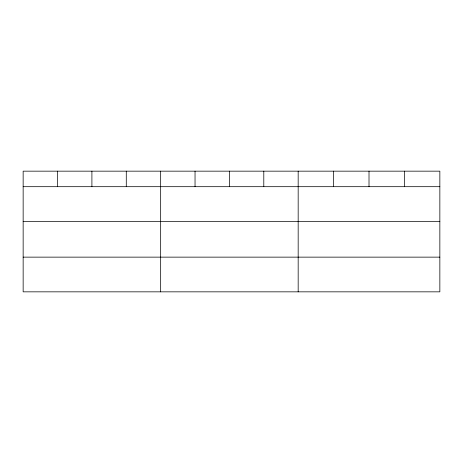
<?xml version="1.0" encoding="UTF-8"?>
<svg xmlns="http://www.w3.org/2000/svg" width="463" height="463" viewBox="0 0 463 463"><rect width="100%" height="100%" fill="white"/><g stroke="black" fill="none" stroke-linecap="round" stroke-linejoin="round"><path stroke-width="0.69" d="M439.85 221.389L439.85 171.16L23.15 171.16L23.15 291.84L439.85 291.84L439.85 221.389L23.15 221.389M23.15 186.687L439.85 186.687M23.15 257.139L439.85 257.139M404.43 171.16L404.43 186.687M369.011 171.16L369.011 186.687M333.591 171.16L333.591 186.687M298.172 171.16L298.172 291.84M263.794 171.16L263.794 186.687M229.416 171.16L229.416 186.687M195.039 171.16L195.039 186.687M160.661 171.16L160.661 291.84M126.283 171.16L126.283 186.687M91.906 171.16L91.906 186.687M57.528 171.16L57.528 186.687"/></g></svg>
